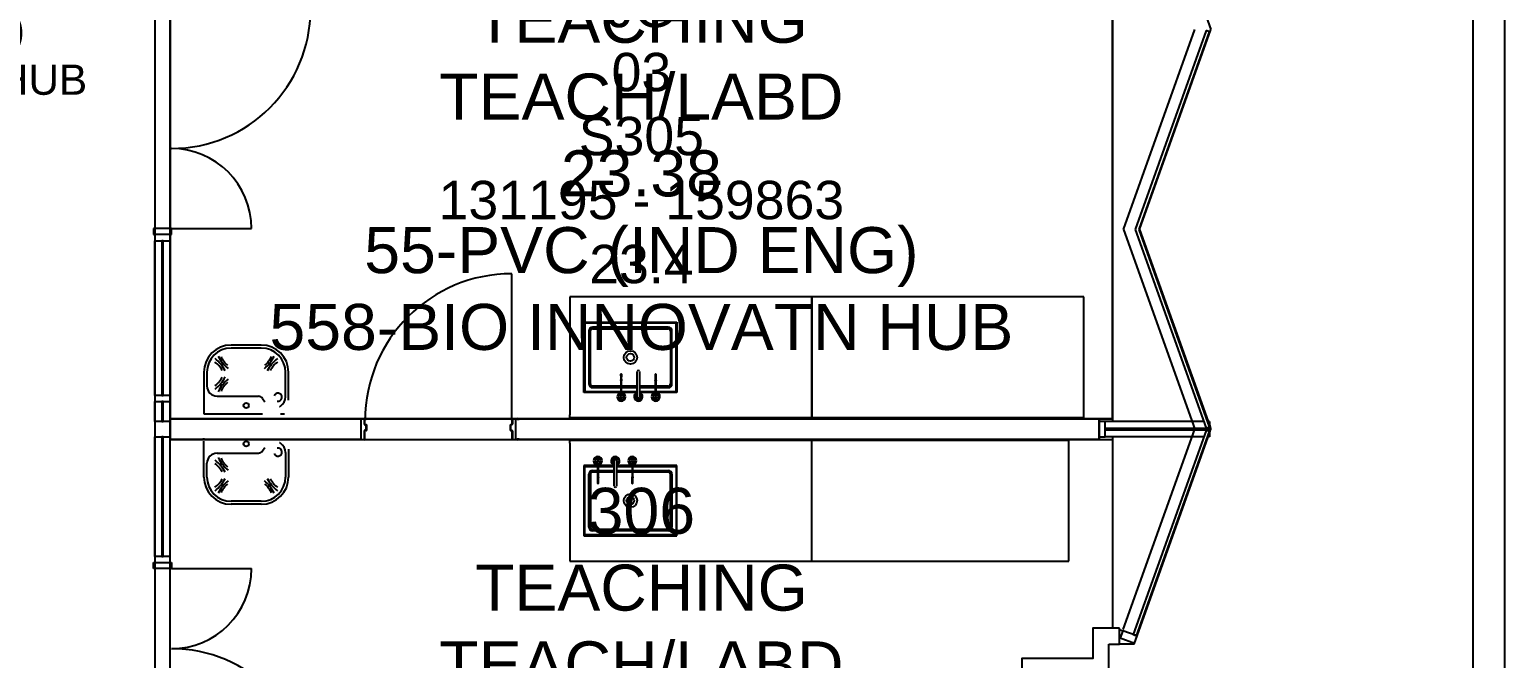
# Model space of a CAD drawing. Extents: x 15525 to 50715, y -3252 to 56414.
# Drawn here: x 40829 to 50586, y 38602 to 42765 of the extents above; entities that cross this region are included whole.
import ezdxf

# ---------------------------------------------------------------- set-up
doc = ezdxf.new("R2010")
doc.units = 0
doc.header["$MEASUREMENT"] = 0
for name, color, linetype in [('A-Door', 252, 'CONTINUOUS'), ('A-Furniture', 252, 'CONTINUOUS'), ('A-Wall__Brick', 7, 'CONTINUOUS'), ('A-Wall__Stud', 252, 'CONTINUOUS'), ('A-Window', 7, 'CONTINUOUS'), ('H-Fixtures__Sink', 252, 'CONTINUOUS'), ('RM$', 7, 'CONTINUOUS'), ('RM$TXT', 4, 'CONTINUOUS'), ('SU$', 12, 'CONTINUOUS'), ('SU$TXT', 12, 'CONTINUOUS')]:
    doc.layers.add(name, color=color, linetype=linetype)
doc.styles.add('Arial', font='arial.ttf')

msp = doc.modelspace()

# ---------------------------------------------------------------- hatches: boundary and pattern name
at = {"layer": 'A-Door'}
h = msp.add_hatch(color=256, dxfattribs=at)
h.paths.add_polyline_path([(44056.6, 40049.6), (44056.6, 40050.6), (44026.6, 40049.6)])
h.paths.add_polyline_path([(44056.6, 40188.6), (44056.6, 40189.6), (44026.6, 40188.6)])
h.paths.add_polyline_path([(44022.6, 40108.6), (44021.6, 40108.6), (44022.6, 40054.6)])
h.paths.add_polyline_path([(44010.6, 40147.6), (44009.6, 40147.6), (44010.6, 40113.6)])
h.paths.add_polyline_path([(43057.6, 40147.6), (43056.6, 40147.6), (43057.6, 40113.6)])
h.paths.add_polyline_path([(43045.6, 40184.6), (43044.6, 40184.6), (43045.6, 40152.6)])
h.paths.add_polyline_path([(43045.6, 40108.6), (43044.6, 40108.6), (43045.6, 40081.1)])
h.paths.add_polyline_path([(43040.6, 40188.6), (43040.6, 40189.6), (43027, 40188.6)])

# ---------------------------------------------------------------- linework, layer by layer
for p, q in [((41649.6, 41447.1), (41649.6, 41407.1)), ((41767.6, 41447.1), (41649.6, 41447.1)), ((41649.6, 41407.1), (41658.6, 41407.1)), ((41758.6, 41407.1), (41767.6, 41407.1)), ((41767.6, 41447.1), (42297.6, 41447.1)), ((41767.6, 41407.1), (41767.6, 41447.1)), ((44018.6, 40178.6), (44018.6, 41148.6)), ((43024, 40189.6), (43040.6, 40189.6)), ((43040.6, 40188.6), (43024, 40188.6)), ((43044.6, 40152.6), (43044.6, 40184.6)), ((43044.6, 40054.6), (43044.6, 40108.6)), ((43045.6, 40184.6), (43045.6, 40152.6)), ((43045.6, 40108.6), (43045.6, 40054.6)), ((43048.1, 40150.1), (43055.1, 40150.1)), ((43055.1, 40149.1), (43048.1, 40149.1)), ((43048.1, 40112.1), (43055.1, 40112.1)), ((43055.1, 40111.1), (43048.1, 40111.1)), ((43056.6, 40113.6), (43056.6, 40147.6)), ((43057.6, 40147.6), (43057.6, 40113.6)), ((44009.6, 40113.6), (44009.6, 40147.6)), ((44010.6, 40147.6), (44010.6, 40113.6)), ((44012.1, 40150.1), (44019.1, 40150.1)), ((44019.1, 40149.1), (44012.1, 40149.1)), ((44012.1, 40112.1), (44019.1, 40112.1)), ((44019.1, 40111.1), (44012.1, 40111.1)), ((44021.6, 40152.6), (44021.6, 40184.6)), ((44021.6, 40054.6), (44021.6, 40108.6)), ((44022.6, 40184.6), (44022.6, 40152.6)), ((44022.6, 40108.6), (44022.6, 40054.6)), ((44026.6, 40189.6), (44056.6, 40189.6)), ((44056.6, 40188.6), (44026.6, 40188.6)), ((44060.6, 40178.6), (44060.6, 40184.6)), ((44061.6, 40184.6), (44061.6, 40178.6)), ((43024, 40050.6), (43040.6, 40050.6)), ((43040.6, 40049.6), (43024, 40049.6)), ((44026.6, 40050.6), (44056.6, 40050.6)), ((44056.6, 40049.6), (44026.6, 40049.6)), ((44060.6, 40054.6), (44060.6, 40060.6)), ((44061.6, 40060.6), (44061.6, 40054.6)), ((41649.6, 39237.1), (41658.6, 39237.1)), ((41649.6, 39197.1), (41649.6, 39237.1)), ((41758.6, 39237.1), (41767.6, 39237.1)), ((41767.6, 39237.1), (41767.6, 39197.1)), ((41767.6, 39197.1), (41649.6, 39197.1)), ((41767.6, 39197.1), (42297.6, 39197.1))]:
    msp.add_line(p, q, dxfattribs=at)
at = {"layer": 'A-Door', "color": 252}
for centre, radius, start, end in [((41767.6, 42897.1), 920, 270, 0), ((41767.6, 41447.1), 530, 0, 90), ((44018.6, 40178.6), 970, 90, 180), ((41767.6, 39197.1), 530, 270, 0), ((41767.6, 37747.1), 920, 0, 90)]:
    msp.add_arc(centre, radius, start, end, dxfattribs=at)
at = {"layer": 'A-Door'}
for centre, radius, start, end in [((43040.6, 40184.6), 5, 0, 90), ((43040.6, 40184.6), 4, 0, 90), ((43048.1, 40152.6), 3.5, 180, 270), ((43048.1, 40108.6), 3.5, 90, 180), ((43048.1, 40152.6), 2.5, 180, 270), ((43048.1, 40108.6), 2.5, 90, 180), ((43055.1, 40147.6), 2.5, 0, 90), ((43055.1, 40147.6), 1.5, 0, 90), ((43055.1, 40113.6), 1.5, 270, 0), ((43055.1, 40113.6), 2.5, 270, 0), ((44012.1, 40147.6), 2.5, 90, 180), ((44012.1, 40113.6), 2.5, 180, 270), ((44012.1, 40147.6), 1.5, 90, 180), ((44012.1, 40113.6), 1.5, 180, 270), ((44019.1, 40152.6), 3.5, 270, 0), ((44019.1, 40152.6), 2.5, 270, 0), ((44019.1, 40108.6), 3.5, 0, 90), ((44019.1, 40108.6), 2.5, 0, 90), ((44026.6, 40184.6), 5, 90, 180), ((44026.6, 40184.6), 4, 90, 180), ((44056.6, 40184.6), 5, 0, 90), ((44056.6, 40184.6), 4, 0, 90), ((43040.6, 40054.6), 4, 270, 0), ((43040.6, 40054.6), 5, 270, 0), ((44026.6, 40054.6), 5, 180, 270), ((44026.6, 40054.6), 4, 180, 270), ((44056.6, 40054.6), 5, 270, 0), ((44056.6, 40054.6), 4, 270, 0)]:
    msp.add_arc(centre, radius, start, end, dxfattribs=at)
at = {"layer": 'A-Furniture'}
for p, q in [((47993.7, 43938.1), (47993.7, 40169.6)), ((44403.6, 40994.6), (44403.6, 40214.6)), ((46003.6, 40994.6), (44403.6, 40994.6)), ((46003.6, 40994.6), (46003.6, 40194.6)), ((47803.6, 40994.6), (46003.6, 40994.6)), ((46003.6, 40194.6), (46003.6, 40994.6)), ((47803.6, 40194.6), (47803.6, 40994.6)), ((44403.6, 40194.6), (44403.6, 40214.6)), ((47803.6, 40194.6), (44403.6, 40194.6)), ((44403.6, 40026.8), (44403.6, 40046.8)), ((44403.6, 40046.8), (47703.6, 40046.8)), ((44403.6, 40026.8), (44403.6, 39246.8)), ((46003.6, 39246.8), (46003.6, 40046.8)), ((47703.6, 39246.8), (47703.6, 40046.8)), ((47993.7, 40069.6), (47993.7, 38802.1)), ((44403.6, 39246.8), (46003.6, 39246.8)), ((45903.6, 39246.8), (47703.6, 39246.8))]:
    msp.add_line(p, q, dxfattribs=at)
at = {"layer": 'A-Wall__Brick'}
for p, q in [((41758.6, 40188.6), (41758.6, 40050.6)), ((43023.6, 40188.6), (41758.6, 40188.6)), ((43023.6, 40050.6), (43023.6, 40188.6)), ((44043.6, 40188.6), (44043.6, 40050.6)), ((44043.6, 40188.6), (44043.6, 40178.6)), ((47903.6, 40188.6), (44043.6, 40188.6)), ((47903.6, 40188.6), (47803.6, 40188.6)), ((47903.6, 40188.6), (47903.6, 40050.6)), ((47903.6, 40060.6), (47903.6, 40178.6)), ((43023.6, 40050.6), (41758.6, 40050.6)), ((44043.6, 40060.6), (44043.6, 40050.6)), ((47903.6, 40050.6), (44043.6, 40050.6)), ((47903.6, 40050.6), (47806, 40050.6)), ((47903.6, 40060.6), (47903.6, 40050.6)), ((48038.1, 38802.1), (47863.6, 38802.1)), ((47863.6, 38802.1), (47863.6, 38602.1)), ((48038.1, 38697.1), (48038.1, 38802.1)), ((47968.6, 38107.1), (47968.6, 38697.1)), ((47968.6, 38697.1), (48038.1, 38697.1))]:
    msp.add_line(p, q, dxfattribs=at)
at = {"layer": 'A-Wall__Stud'}
for p, q in [((50375.8, 56414.1), (50375.8, -717.9)), ((50585.8, 56414.1), (50585.8, -917.9))]:
    msp.add_line(p, q, dxfattribs=at)
at = {"layer": 'A-Window'}
for p, q in [((48158.3, 44124.1), (48643.6, 42764.6)), ((48065.3, 41442.1), (48537.4, 42764.6)), ((48612.2, 42756.9), (48142.9, 41442.1)), ((48168.3, 41442.1), (48634.8, 42748.8)), ((48171.5, 41442.1), (48643.6, 42764.6)), ((48634.8, 42748.8), (48612.2, 42756.9)), ((41658.6, 41407.1), (41658.6, 41367.1)), ((41758.6, 41407.1), (41658.6, 41407.1)), ((41758.6, 41367.1), (41758.6, 41407.1)), ((48065.3, 41442.1), (48537.4, 40119.6)), ((48142.9, 41442.1), (48612.2, 40127.4)), ((48634.8, 40135.4), (48168.3, 41442.1)), ((48171.5, 41442.1), (48625.8, 40169.6)), ((41658.6, 40342.1), (41658.6, 41367.1)), ((41658.6, 41367.1), (41758.6, 41367.1)), ((41703.6, 41367.1), (41703.6, 40342.1)), ((41713.6, 41367.1), (41703.6, 41367.1)), ((41713.6, 40342.1), (41713.6, 41367.1)), ((41758.6, 40342.1), (41758.6, 41367.1)), ((41658.6, 40169.6), (41658.6, 40302.1)), ((41703.6, 40342.1), (41713.6, 40342.1)), ((41703.6, 40302.1), (41703.6, 40169.6)), ((41713.6, 40302.1), (41703.6, 40302.1)), ((41713.6, 40169.6), (41713.6, 40302.1)), ((41758.6, 40169.6), (41758.6, 40302.1)), ((41703.6, 40169.6), (41713.6, 40169.6)), ((47943.6, 40169.6), (47903.6, 40169.6)), ((47903.6, 40169.6), (47903.6, 40069.6)), ((48597.1, 40169.6), (47943.6, 40169.6)), ((47943.6, 40069.6), (47943.6, 40169.6)), ((48643.6, 40124.6), (47943.6, 40124.6)), ((47943.6, 40124.6), (47943.6, 40114.6)), ((47943.6, 40114.6), (48643.6, 40114.6)), ((48064.1, 38793.7), (48537.4, 40119.6)), ((48612.2, 40111.9), (48129.7, 38760.4)), ((48152.4, 38752.3), (48634.8, 40103.8)), ((48612.2, 40127.4), (48634.8, 40135.4)), ((48634.8, 40103.8), (48612.2, 40111.9)), ((48633.6, 40169.6), (48622.6, 40169.6)), ((48633.6, 40169.6), (48633.6, 40164.6)), ((48633.6, 40154.6), (48633.6, 40138.7)), ((48633.6, 40147.6), (48641.8, 40124.6)), ((48633.6, 40135), (48633.6, 40124.6)), ((48633.6, 40114.6), (48633.6, 40104.2)), ((48633.6, 40091.6), (48641.8, 40114.6)), ((48643.6, 40114.6), (48643.6, 40124.6)), ((41658.6, 39277.1), (41658.6, 40069.6)), ((41703.6, 40069.6), (41703.6, 39277.1)), ((41713.6, 40069.6), (41703.6, 40069.6)), ((41713.6, 39277.1), (41713.6, 40069.6)), ((41758.6, 39277.1), (41758.6, 40069.6)), ((47903.6, 40069.6), (47943.6, 40069.6)), ((48597.1, 40069.6), (47943.6, 40069.6)), ((48155.3, 38751.7), (48625.8, 40069.6)), ((48633.6, 40069.6), (48622.6, 40069.6)), ((48633.6, 40100.6), (48633.6, 40069.6)), ((41703.6, 39277.1), (41713.6, 39277.1)), ((48038.1, 38793.1), (48061, 38785)), ((48129.7, 38760.4), (48152.4, 38752.3)), ((48135.8, 38697.1), (48038.1, 38697.1)), ((48135.8, 38697.1), (48138.4, 38704.2))]:
    msp.add_line(p, q, dxfattribs=at)
at = {"layer": 'A-Window', "extrusion": (0, 0, -1)}
for p, q in [((41658.6, 40342.1), (41658.6, 40302.1)), ((41758.6, 40342.1), (41658.6, 40342.1)), ((41658.6, 40302.1), (41758.6, 40302.1)), ((41758.6, 40302.1), (41758.6, 40342.1)), ((41658.6, 40169.6), (41658.6, 40069.6)), ((41758.6, 40169.6), (41658.6, 40169.6)), ((41758.6, 40069.6), (41758.6, 40169.6)), ((48633.6, 40164.6), (48633.6, 40154.6)), ((41658.6, 40069.6), (41758.6, 40069.6)), ((41658.6, 39277.1), (41658.6, 39237.1)), ((41758.6, 39277.1), (41658.6, 39277.1)), ((41658.6, 39237.1), (41758.6, 39237.1)), ((41758.6, 39237.1), (41758.6, 39277.1)), ((48061, 38785), (48044.2, 38737.9)), ((48044.2, 38737.9), (48138.4, 38704.2)), ((48155.2, 38751.3), (48061, 38785)), ((48138.4, 38704.2), (48155.2, 38751.3))]:
    msp.add_line(p, q, dxfattribs=at)
at = {"layer": 'H-Fixtures__Sink'}
for p, q in [((44496.1, 40827.1), (45111.1, 40827.1)), ((44496.1, 40362.1), (44496.1, 40827.1)), ((44502.1, 40821.2), (44502.1, 40368.1)), ((45105.2, 40821.2), (44502.1, 40821.2)), ((45053.6, 40794.6), (44553.6, 40794.6)), ((45105.2, 40368.1), (45105.2, 40821.2)), ((45111.1, 40827.1), (45111.1, 40362.1)), ((44528.6, 40769.6), (44528.6, 40419.6)), ((44539.4, 40419.8), (44539.4, 40769.4)), ((44553.8, 40783.8), (45053.4, 40783.8)), ((45067.8, 40769.4), (45067.8, 40419.8)), ((45078.6, 40419.6), (45078.6, 40769.6)), ((42362.1, 40676.6), (42162.1, 40676.6)), ((42362.1, 40656.6), (42162.1, 40656.6)), ((41982.1, 40496.6), (41982.1, 40221.6)), ((42002.1, 40496.6), (42002.1, 40405.6)), ((42522.1, 40333.6), (42522.1, 40496.6)), ((42542.1, 40312.1), (42542.1, 40496.6)), ((44741.8, 40405.4), (44553.8, 40405.4)), ((44741.2, 40483.8), (44739.6, 40443.5)), ((44739.6, 40443.8), (44739.6, 40442.3)), ((44739.6, 40443.8), (44739.6, 40442.3)), ((44739.6, 40442.3), (44739.6, 40440.6)), ((44739.6, 40442.3), (44739.6, 40440.6)), ((44739.6, 40440.6), (44739.6, 40355.3)), ((44744, 40441.6), (44741.2, 40441.6)), ((44743.8, 40483.9), (44741.3, 40483.9)), ((44741.4, 40481.3), (44743.7, 40481.3)), ((44847.5, 40405.4), (44743.3, 40405.4)), ((44745.6, 40443.5), (44743.8, 40483.8)), ((44745.6, 40442.3), (44745.6, 40443.8)), ((44745.6, 40442.3), (44745.6, 40443.8)), ((44745.6, 40440.6), (44745.6, 40442.3)), ((44745.6, 40440.6), (44745.6, 40442.3)), ((44745.6, 40355.3), (44745.6, 40440.6)), ((44969.7, 40405.4), (44863.7, 40405.4)), ((44969.2, 40483.8), (44967.5, 40443.5)), ((44967.5, 40443.8), (44967.5, 40442.3)), ((44967.5, 40443.8), (44967.5, 40442.3)), ((44967.5, 40442.3), (44967.5, 40440.6)), ((44967.5, 40442.3), (44967.5, 40440.6)), ((44967.5, 40440.6), (44967.5, 40352.6)), ((44971.9, 40441.6), (44969.1, 40441.6)), ((44971.7, 40483.9), (44969.2, 40483.9)), ((44969.3, 40481.3), (44971.6, 40481.3)), ((45053.4, 40405.4), (44971.2, 40405.4)), ((44973.5, 40443.5), (44971.7, 40483.8)), ((44973.5, 40442.3), (44973.5, 40443.8)), ((44973.5, 40442.3), (44973.5, 40443.8)), ((44973.5, 40440.6), (44973.5, 40442.3)), ((44973.5, 40440.6), (44973.5, 40442.3)), ((44973.5, 40352.6), (44973.5, 40440.6)), ((42069.1, 40338.6), (42342.4, 40338.6)), ((42370.3, 40322.7), (42385.3, 40301.2)), ((44740.5, 40362.1), (44496.1, 40362.1)), ((44502.1, 40368.1), (44740.6, 40368.1)), ((44553.6, 40394.6), (44847.3, 40394.6)), ((44744.5, 40368.1), (44846.7, 40368.1)), ((44846.7, 40362.1), (44744.6, 40362.1)), ((44864.7, 40394.6), (45053.6, 40394.6)), ((44865.5, 40368.1), (44968.5, 40368.1)), ((44968.4, 40362.1), (44865.5, 40362.1)), ((44972.5, 40368.1), (45105.2, 40368.1)), ((45111.1, 40362.1), (44972.5, 40362.1)), ((41982.1, 40221.6), (42370.1, 40221.6)), ((42489.2, 40221.6), (42515.1, 40221.6)), ((41982.1, 40050.6), (41982.1, 40060.6)), ((41982.1, 39802.6), (41982.1, 40040.6)), ((42069.1, 39960.6), (42342.4, 39960.6)), ((42370.3, 39976.6), (42385.3, 39998)), ((42522.1, 39965.6), (42522.1, 39802.6)), ((42542.1, 39987.1), (42542.1, 39802.6)), ((42002.1, 39802.6), (42002.1, 39893.7)), ((44587.3, 39879.3), (44496.1, 39879.3)), ((44496.1, 39879.3), (44496.1, 39414.3)), ((44502.1, 39420.2), (44502.1, 39873.4)), ((44502.1, 39873.4), (44587.3, 39873.4)), ((44528.6, 39471.8), (44528.6, 39821.8)), ((44539.4, 39821.6), (44539.4, 39472)), ((44553.6, 39846.8), (44696.1, 39846.8)), ((44587.8, 39836), (44553.8, 39836)), ((44586.3, 39891.6), (44586.3, 39803.6)), ((44696, 39836), (44590.8, 39836)), ((44591.2, 39873.4), (44694.2, 39873.4)), ((44694.2, 39879.3), (44591.3, 39879.3)), ((44592.3, 39803.6), (44592.3, 39891.6)), ((44711.5, 39846.8), (45053.6, 39846.8)), ((44815.7, 39836), (44712.4, 39836)), ((44815.2, 39879.3), (44713, 39879.3)), ((44713, 39873.4), (44815.2, 39873.4)), ((44814.2, 39888.9), (44814.2, 39803.6)), ((45053.4, 39836), (44818.7, 39836)), ((45111.1, 39879.3), (44819.2, 39879.3)), ((44819.2, 39873.4), (45105.2, 39873.4)), ((44820.2, 39803.6), (44820.2, 39888.9)), ((45067.8, 39472), (45067.8, 39821.6)), ((45078.6, 39821.8), (45078.6, 39471.8)), ((45105.2, 39873.4), (45105.2, 39420.2)), ((45111.1, 39414.3), (45111.1, 39879.3)), ((44586.2, 39800.7), (44588, 39760.5)), ((44586.3, 39803.6), (44586.3, 39801.9)), ((44586.3, 39803.6), (44586.3, 39801.9)), ((44586.3, 39801.9), (44586.3, 39800.5)), ((44586.3, 39801.9), (44586.3, 39800.5)), ((44587.8, 39802.7), (44590.6, 39802.7)), ((44588, 39760.4), (44590.6, 39760.4)), ((44590.4, 39762.9), (44588.2, 39762.9)), ((44590.6, 39760.5), (44592.3, 39800.7)), ((44592.3, 39801.9), (44592.3, 39803.6)), ((44592.3, 39801.9), (44592.3, 39803.6)), ((44592.3, 39800.5), (44592.3, 39801.9)), ((44592.3, 39800.5), (44592.3, 39801.9)), ((44814.1, 39800.7), (44815.9, 39760.5)), ((44814.2, 39803.6), (44814.2, 39801.9)), ((44814.2, 39803.6), (44814.2, 39801.9)), ((44814.2, 39801.9), (44814.2, 39800.5)), ((44814.2, 39801.9), (44814.2, 39800.5)), ((44815.8, 39802.7), (44818.6, 39802.7)), ((44815.9, 39760.4), (44818.5, 39760.4)), ((44818.3, 39762.9), (44816.1, 39762.9)), ((44818.5, 39760.5), (44820.2, 39800.7)), ((44820.2, 39801.9), (44820.2, 39803.6)), ((44820.2, 39801.9), (44820.2, 39803.6)), ((44820.2, 39800.5), (44820.2, 39801.9)), ((44820.2, 39800.5), (44820.2, 39801.9)), ((42362.1, 39642.6), (42162.1, 39642.6)), ((42362.1, 39622.6), (42162.1, 39622.6)), ((45105.2, 39420.2), (44502.1, 39420.2)), ((45053.6, 39446.8), (44553.6, 39446.8)), ((44553.8, 39457.6), (45053.4, 39457.6)), ((44496.1, 39414.3), (45111.1, 39414.3))]:
    msp.add_line(p, q, dxfattribs=at)
at = {"layer": 'H-Fixtures__Sink', "flags": 128}
for points in [[(44846.6, 40498.5), (44846.6, 40498.4), (44846.6, 40498.2), (44846.6, 40497.9), (44846.6, 40497.5), (44846.6, 40496.9), (44846.6, 40496.1), (44846.6, 40495.3), (44846.6, 40494.3), (44846.6, 40493.2), (44846.6, 40492), (44846.6, 40490.6), (44846.6, 40489.2), (44846.6, 40487.6), (44846.6, 40485.9), (44846.6, 40484.1), (44846.6, 40482.2), (44846.6, 40480.2), (44846.6, 40478), (44846.6, 40475.8), (44846.6, 40473.5), (44846.6, 40471.1), (44846.6, 40468.6), (44846.6, 40466), (44846.6, 40463.3), (44846.6, 40460.6), (44846.6, 40457.8), (44846.6, 40454.9), (44846.6, 40451.9), (44846.6, 40448.9), (44846.6, 40445.9), (44846.6, 40442.8), (44846.6, 40439.7), (44846.6, 40436.5), (44846.6, 40433.3), (44846.6, 40430), (44846.6, 40426.8), (44846.6, 40423.5), (44846.6, 40420.2), (44846.6, 40416.9), (44846.6, 40413.6), (44846.6, 40410.3), (44846.6, 40407), (44846.6, 40403.7), (44846.6, 40400.5), (44846.6, 40397.3), (44846.6, 40394.1), (44846.6, 40390.9), (44846.6, 40387.8), (44846.6, 40384.7), (44846.6, 40381.7), (44846.6, 40378.7), (44846.6, 40375.8), (44846.6, 40372.9), (44846.6, 40370.2), (44846.6, 40367.5), (44846.6, 40364.8), (44846.6, 40362.3), (44846.6, 40359.8), (44846.6, 40357.4), (44846.6, 40355.2), (44846.6, 40353), (44846.6, 40350.9), (44846.6, 40348.9), (44846.6, 40347.1), (44846.6, 40345.3), (44846.6, 40343.7), (44846.6, 40342.1), (44846.6, 40340.7), (44846.6, 40339.4), (44846.6, 40338.3), (44846.6, 40337.2), (44846.6, 40336.3), (44846.6, 40335.5), (44846.6, 40334.9), (44846.6, 40334.3), (44846.6, 40333.9), (44846.6, 40333.7), (44846.6, 40333.5), (44846.6, 40333.5)], [(44865.6, 40333.5), (44865.6, 40333.6), (44865.6, 40333.8), (44865.6, 40334.1), (44865.6, 40334.6), (44865.6, 40335.1), (44865.6, 40335.9), (44865.6, 40336.7), (44865.6, 40337.7), (44865.6, 40338.8), (44865.6, 40340), (44865.6, 40341.4), (44865.6, 40342.8), (44865.6, 40344.4), (44865.6, 40346.1), (44865.6, 40347.9), (44865.6, 40349.8), (44865.6, 40351.9), (44865.6, 40354), (44865.6, 40356.2), (44865.6, 40358.5), (44865.6, 40360.9), (44865.6, 40363.4), (44865.6, 40366), (44865.6, 40368.7), (44865.6, 40371.4), (44865.6, 40374.2), (44865.6, 40377.1), (44865.6, 40380.1), (44865.6, 40383.1), (44865.6, 40386.1), (44865.6, 40389.2), (44865.6, 40392.4), (44865.6, 40395.5), (44865.6, 40398.7), (44865.6, 40402), (44865.6, 40405.2), (44865.6, 40408.5), (44865.6, 40411.8), (44865.6, 40415.1), (44865.6, 40418.4), (44865.6, 40421.7), (44865.6, 40425), (44865.6, 40428.3), (44865.6, 40431.5), (44865.6, 40434.7), (44865.6, 40437.9), (44865.6, 40441.1), (44865.6, 40444.2), (44865.6, 40447.3), (44865.6, 40450.3), (44865.6, 40453.3), (44865.6, 40456.2), (44865.6, 40459.1), (44865.6, 40461.8), (44865.6, 40464.6), (44865.6, 40467.2), (44865.6, 40469.7), (44865.6, 40472.2), (44865.6, 40474.6), (44865.6, 40476.8), (44865.6, 40479), (44865.6, 40481.1), (44865.6, 40483.1), (44865.6, 40484.9), (44865.6, 40486.7), (44865.6, 40488.3), (44865.6, 40489.9), (44865.6, 40491.3), (44865.6, 40492.6), (44865.6, 40493.7), (44865.6, 40494.8), (44865.6, 40495.7), (44865.6, 40496.5), (44865.6, 40497.1), (44865.6, 40497.7), (44865.6, 40498.1), (44865.6, 40498.3), (44865.6, 40498.5), (44865.6, 40498.5)], [(44694.1, 39910.7), (44694.1, 39910.7), (44694.1, 39910.5), (44694.1, 39910.1), (44694.1, 39909.7), (44694.1, 39909.1), (44694.1, 39908.4), (44694.1, 39907.5), (44694.1, 39906.6), (44694.1, 39905.5), (44694.1, 39904.2), (44694.1, 39902.9), (44694.1, 39901.4), (44694.1, 39899.8), (44694.1, 39898.1), (44694.1, 39896.3), (44694.1, 39894.4), (44694.1, 39892.4), (44694.1, 39890.3), (44694.1, 39888), (44694.1, 39885.7), (44694.1, 39883.3), (44694.1, 39880.8), (44694.1, 39878.2), (44694.1, 39875.6), (44694.1, 39872.8), (44694.1, 39870), (44694.1, 39867.1), (44694.1, 39864.2), (44694.1, 39861.2), (44694.1, 39858.1), (44694.1, 39855), (44694.1, 39851.9), (44694.1, 39848.7), (44694.1, 39845.5), (44694.1, 39842.3), (44694.1, 39839), (44694.1, 39835.7), (44694.1, 39832.4), (44694.1, 39829.1), (44694.1, 39825.8), (44694.1, 39822.5), (44694.1, 39819.2), (44694.1, 39816), (44694.1, 39812.7), (44694.1, 39809.5), (44694.1, 39806.3), (44694.1, 39803.1), (44694.1, 39800), (44694.1, 39796.9), (44694.1, 39793.9), (44694.1, 39790.9), (44694.1, 39788), (44694.1, 39785.2), (44694.1, 39782.4), (44694.1, 39779.7), (44694.1, 39777.1), (44694.1, 39774.5), (44694.1, 39772.1), (44694.1, 39769.7), (44694.1, 39767.4), (44694.1, 39765.2), (44694.1, 39763.1), (44694.1, 39761.2), (44694.1, 39759.3), (44694.1, 39757.5), (44694.1, 39755.9), (44694.1, 39754.4), (44694.1, 39753), (44694.1, 39751.7), (44694.1, 39750.5), (44694.1, 39749.5), (44694.1, 39748.5), (44694.1, 39747.8), (44694.1, 39747.1), (44694.1, 39746.6), (44694.1, 39746.2), (44694.1, 39745.9), (44694.1, 39745.8), (44694.1, 39745.7)], [(44713.1, 39745.7), (44713.1, 39745.8), (44713.1, 39746), (44713.1, 39746.3), (44713.1, 39746.8), (44713.1, 39747.4), (44713.1, 39748.1), (44713.1, 39749), (44713.1, 39749.9), (44713.1, 39751), (44713.1, 39752.3), (44713.1, 39753.6), (44713.1, 39755.1), (44713.1, 39756.6), (44713.1, 39758.3), (44713.1, 39760.1), (44713.1, 39762.1), (44713.1, 39764.1), (44713.1, 39766.2), (44713.1, 39768.4), (44713.1, 39770.8), (44713.1, 39773.2), (44713.1, 39775.7), (44713.1, 39778.3), (44713.1, 39780.9), (44713.1, 39783.7), (44713.1, 39786.5), (44713.1, 39789.4), (44713.1, 39792.3), (44713.1, 39795.3), (44713.1, 39798.3), (44713.1, 39801.4), (44713.1, 39804.6), (44713.1, 39807.8), (44713.1, 39811), (44713.1, 39814.2), (44713.1, 39817.5), (44713.1, 39820.8), (44713.1, 39824), (44713.1, 39827.3), (44713.1, 39830.6), (44713.1, 39833.9), (44713.1, 39837.2), (44713.1, 39840.5), (44713.1, 39843.8), (44713.1, 39847), (44713.1, 39850.2), (44713.1, 39853.3), (44713.1, 39856.5), (44713.1, 39859.5), (44713.1, 39862.6), (44713.1, 39865.5), (44713.1, 39868.5), (44713.1, 39871.3), (44713.1, 39874.1), (44713.1, 39876.8), (44713.1, 39879.4), (44713.1, 39882), (44713.1, 39884.4), (44713.1, 39886.8), (44713.1, 39889.1), (44713.1, 39891.3), (44713.1, 39893.3), (44713.1, 39895.3), (44713.1, 39897.2), (44713.1, 39898.9), (44713.1, 39900.6), (44713.1, 39902.1), (44713.1, 39903.5), (44713.1, 39904.8), (44713.1, 39906), (44713.1, 39907), (44713.1, 39907.9), (44713.1, 39908.7), (44713.1, 39909.4), (44713.1, 39909.9), (44713.1, 39910.3), (44713.1, 39910.6), (44713.1, 39910.7), (44713.1, 39910.7)]]:
    msp.add_lwpolyline(points, dxfattribs=at)
at = {"layer": 'H-Fixtures__Sink'}
for centre, radius in [((44803.6, 40594.6), 44.2), ((44803.6, 40594.6), 25), ((42262.1, 40276.6), 17.5), ((42262.1, 40022.6), 17.5), ((44803.6, 39646.8), 44.2), ((44803.6, 39646.8), 25)]:
    msp.add_circle(centre, radius, dxfattribs=at)
for centre, radius, start, end in [((44553.6, 40769.6), 25, 90, 180), ((45053.6, 40769.6), 25, 0, 90), ((44553.8, 40769.4), 14.4, 90, 180), ((45053.4, 40769.4), 14.4, 0, 90), ((42162.1, 40496.6), 180, 90, 180), ((42162.1, 40496.6), 160, 90, 180), ((42315.2, 40722.8), 266.5, 206.62519, 229.37481), ((42222.9, 40650.6), 136.3, 201.40427, 232.18531), ((42362.1, 40496.6), 180, 0, 90), ((42362.1, 40496.6), 160, 0, 90), ((42209.1, 40722.8), 266.5, 310.62519, 333.37481), ((42301.4, 40650.6), 136.3, 307.81469, 338.59573), ((41980, 40448.7), 136.3, 25.81469, 56.59573), ((41889.7, 40378.3), 266.5, 28.62519, 51.37481), ((42634.6, 40378.3), 266.5, 128.62519, 151.37481), ((42544.3, 40448.7), 136.3, 123.40427, 154.18531), ((44856.1, 40498.5), 9.5, 165, 180), ((44856.1, 40498.5), 9.5, 90, 150), ((44856.1, 40498.5), 9.5, 30, 90), ((44856.1, 40498.5), 9.5, 345, 15), ((42069.1, 40405.6), 66.9, 180, 270), ((41980, 40522.3), 136.3, 303.40427, 334.18531), ((41889.7, 40592.7), 266.5, 308.62519, 331.37481), ((42315.2, 40248.2), 266.5, 130.62519, 153.37481), ((42222.9, 40320.4), 136.3, 127.81469, 158.59573), ((44553.6, 40419.6), 25, 180, 270), ((44553.8, 40419.8), 14.4, 180, 270), ((45053.4, 40419.8), 14.4, 270, 0), ((45053.6, 40419.6), 25, 270, 0), ((42338.9, 40300.1), 38.7, 35.66046, 84.674), ((42472.1, 40331.6), 26.5, 0, 161.26857), ((42472.1, 40331.6), 26.5, 256.65347, 0), ((42449.7, 40333.6), 72.4, 303.05458, 0), ((44743.5, 40333.5), 28, 96.17777, 180), ((44743.5, 40333.5), 28, 180, 0), ((44743.3, 40333.5), 20, 0, 180), ((44743.3, 40333.5), 20, 180, 0), ((44742.4, 40333.8), 8, 0, 180), ((44742.4, 40333.8), 8, 0, 180), ((44742.4, 40333.8), 8, 180, 0), ((44742.4, 40333.8), 8, 180, 0), ((44743.5, 40333.5), 28, 0, 87.74231), ((44856.1, 40333.5), 28, 109.56803, 180), ((44856.1, 40333.5), 28, 180, 0), ((44856.1, 40333.5), 17, 123.80537, 180), ((44856.1, 40333.5), 17, 180, 0), ((44856.1, 40333.5), 9.5, 180, 195), ((44856.1, 40333.5), 9.5, 210, 270), ((44856.1, 40333.5), 9.5, 270, 330), ((44856.1, 40333.5), 9.5, 345, 0), ((44856.1, 40333.5), 28, 0, 70.15901), ((44856.1, 40333.5), 17, 0, 56.19463), ((44971.3, 40333.5), 28, 95.86734, 180), ((44971.3, 40333.5), 28, 180, 0), ((44971.5, 40333.5), 20, 0, 180), ((44971.5, 40333.5), 20, 180, 0), ((44971, 40333.8), 8, 0, 180), ((44971, 40333.8), 8, 0, 180), ((44971, 40333.8), 8, 180, 0), ((44971, 40333.8), 8, 180, 0), ((44971.3, 40333.5), 28, 0, 87.43189), ((42449.7, 40333.6), 72.4, 297.59618, 300.21925), ((42449.7, 39965.6), 72.4, 59.78075, 62.40382), ((42449.7, 39965.6), 72.4, 0, 56.94542), ((42069.1, 39893.7), 66.9, 90, 180), ((41889.7, 39706.5), 266.5, 28.62519, 51.37481), ((42315.2, 40051.1), 266.5, 206.62519, 229.37481), ((42222.9, 39978.9), 136.3, 201.40427, 232.18531), ((42338.9, 39999.2), 38.7, 275.326, 324.33954), ((42472.1, 39967.6), 26.5, 198.73143, 0), ((42472.1, 39967.6), 26.5, 0, 103.34653), ((44588.5, 39910.7), 28, 0, 180), ((44588.5, 39910.7), 28, 180, 267.43189), ((44588.3, 39910.7), 20, 0, 180), ((44588.3, 39910.7), 20, 180, 0), ((44588.7, 39910.5), 8, 0, 180), ((44588.7, 39910.5), 8, 0, 180), ((44588.7, 39910.5), 8, 180, 0), ((44588.7, 39910.5), 8, 180, 0), ((44588.5, 39910.7), 28, 275.86734, 0), ((44703.7, 39910.7), 28, 0, 180), ((44703.7, 39910.7), 28, 180, 250.15901), ((44703.6, 39910.7), 17, 0, 180), ((44703.6, 39910.7), 17, 180, 236.19463), ((44703.6, 39910.7), 9.5, 165, 180), ((44703.6, 39910.7), 9.5, 90, 150), ((44703.6, 39910.7), 9.5, 30, 90), ((44703.6, 39910.7), 9.5, 0, 15), ((44703.7, 39910.7), 28, 289.56803, 0), ((44703.6, 39910.7), 17, 303.80537, 0), ((44816.2, 39910.7), 28, 0, 180), ((44816.2, 39910.7), 28, 180, 267.74231), ((44816.4, 39910.7), 20, 0, 180), ((44816.4, 39910.7), 20, 180, 0), ((44817.3, 39910.5), 8, 0, 180), ((44817.3, 39910.5), 8, 0, 180), ((44817.3, 39910.5), 8, 180, 0), ((44817.3, 39910.5), 8, 180, 0), ((44816.2, 39910.7), 28, 276.17777, 0), ((41980, 39777), 136.3, 25.81469, 56.59573), ((44553.6, 39821.8), 25, 90, 180), ((44553.8, 39821.6), 14.4, 90, 180), ((45053.4, 39821.6), 14.4, 0, 90), ((45053.6, 39821.8), 25, 0, 90), ((42162.1, 39802.6), 180, 180, 270), ((42162.1, 39802.6), 160, 180, 270), ((41980, 39850.5), 136.3, 303.40427, 334.18531), ((41889.7, 39921), 266.5, 308.62519, 331.37481), ((42315.2, 39576.4), 266.5, 130.62519, 153.37481), ((42222.9, 39648.6), 136.3, 127.81469, 158.59573), ((42362.1, 39802.6), 160, 270, 0), ((42362.1, 39802.6), 180, 270, 0), ((42209.1, 39576.4), 266.5, 26.62519, 49.37481), ((42301.4, 39648.6), 136.3, 21.40427, 52.18531), ((42634.6, 39921), 266.5, 208.62519, 231.37481), ((42544.3, 39850.5), 136.3, 205.81469, 236.59573), ((44703.6, 39745.7), 9.5, 165, 195), ((44703.6, 39745.7), 9.5, 210, 270), ((44703.6, 39745.7), 9.5, 270, 330), ((44703.6, 39745.7), 9.5, 345, 0), ((44553.6, 39471.8), 25, 180, 270), ((44553.8, 39472), 14.4, 180, 270), ((45053.4, 39472), 14.4, 270, 0), ((45053.6, 39471.8), 25, 270, 0)]:
    msp.add_arc(centre, radius, start, end, dxfattribs=at)
for centre, major_axis, ratio, start_param, end_param in [((44742.6, 40443.8), (3, 0), 0.707107, 2.094395, 4.712389), ((44742.6, 40443.8), (3, 0), 0.707107, 2.094395, 4.712389), ((44742.6, 40440.6), (3, 0), 0.422618, 2.094395, 4.712389), ((44742.6, 40440.6), (3, 0), 0.422618, 2.094395, 4.712389), ((44742.6, 40440.6), (3, 0), 0.422618, 2.094395, 4.712389), ((44742.6, 40443.5), (3.02, 0), 0.707107, 1.982543, 4.230739), ((44742.6, 40443.8), (3, 0), 0.707107, 4.712389, 7.330383), ((44742.6, 40443.8), (3, 0), 0.707107, 4.712389, 7.330383), ((44742.6, 40440.6), (3, 0), 0.422618, 4.712389, 7.330383), ((44742.6, 40440.6), (3, 0), 0.422618, 4.712389, 7.330383), ((44742.6, 40440.6), (-3, 0), 0.422618, 1.570796, 4.18879), ((44742.6, 40443.5), (3.02, 0), 0.707107, 0.034952, 1.15905), ((44742.6, 40443.5), (3.02, 0), 0.707107, 5.194039, 6.316246), ((44970.5, 40443.8), (3, 0), 0.707107, 2.094395, 4.712389), ((44970.5, 40443.8), (3, 0), 0.707107, 2.094395, 4.712389), ((44970.5, 40440.6), (3, 0), 0.422618, 2.094395, 4.712389), ((44970.5, 40440.6), (3, 0), 0.422618, 2.094395, 4.712389), ((44970.5, 40440.6), (3, 0), 0.422618, 2.094395, 4.712389), ((44970.5, 40443.5), (3.02, 0), 0.707107, 1.982543, 4.230739), ((44970.5, 40443.8), (3, 0), 0.707107, 4.712389, 7.330383), ((44970.5, 40443.8), (3, 0), 0.707107, 4.712389, 7.330383), ((44970.5, 40440.6), (3, 0), 0.422618, 4.712389, 7.330383), ((44970.5, 40440.6), (3, 0), 0.422618, 4.712389, 7.330383), ((44970.5, 40440.6), (-3, 0), 0.422618, 1.570796, 4.18879), ((44970.5, 40443.5), (3.02, 0), 0.707107, 0.034952, 1.15905), ((44970.5, 40443.5), (3.02, 0), 0.707107, 5.194039, 6.316246), ((44589.3, 39803.6), (-3, 0), 0.422618, 4.712389, 7.330383), ((44589.3, 39803.6), (-3, 0), 0.422618, 4.712389, 7.330383), ((44589.3, 39803.6), (3, 0), 0.422618, 1.570796, 4.18879), ((44589.3, 39800.5), (-3, 0), 0.707107, 4.712389, 7.330383), ((44589.3, 39800.5), (-3, 0), 0.707107, 4.712389, 7.330383), ((44589.2, 39800.8), (-3.02, 0), 0.707107, 5.194039, 6.316246), ((44589.2, 39800.8), (-3.02, 0), 0.707107, 0.034952, 1.15905), ((44589.3, 39803.6), (-3, 0), 0.422618, 2.094395, 4.712389), ((44589.3, 39803.6), (-3, 0), 0.422618, 2.094395, 4.712389), ((44589.3, 39803.6), (-3, 0), 0.422618, 2.094395, 4.712389), ((44589.3, 39800.5), (-3, 0), 0.707107, 2.094395, 4.712389), ((44589.3, 39800.5), (-3, 0), 0.707107, 2.094395, 4.712389), ((44589.2, 39800.8), (-3.02, 0), 0.707107, 1.982543, 4.230739), ((44817.2, 39803.6), (-3, 0), 0.422618, 4.712389, 7.330383), ((44817.2, 39803.6), (-3, 0), 0.422618, 4.712389, 7.330383), ((44817.2, 39803.6), (3, 0), 0.422618, 1.570796, 4.18879), ((44817.2, 39800.5), (-3, 0), 0.707107, 4.712389, 7.330383), ((44817.2, 39800.5), (-3, 0), 0.707107, 4.712389, 7.330383), ((44817.2, 39800.8), (-3.02, 0), 0.707107, 5.194039, 6.316246), ((44817.2, 39800.8), (-3.02, 0), 0.707107, 0.034952, 1.15905), ((44817.2, 39803.6), (-3, 0), 0.422618, 2.094395, 4.712389), ((44817.2, 39803.6), (-3, 0), 0.422618, 2.094395, 4.712389), ((44817.2, 39803.6), (-3, 0), 0.422618, 2.094395, 4.712389), ((44817.2, 39800.5), (-3, 0), 0.707107, 2.094395, 4.712389), ((44817.2, 39800.5), (-3, 0), 0.707107, 2.094395, 4.712389), ((44817.2, 39800.8), (-3.02, 0), 0.707107, 1.982543, 4.230739)]:
    msp.add_ellipse(centre, major_axis=major_axis, ratio=ratio, start_param=start_param, end_param=end_param, dxfattribs=at)
for points, knots in [([(44742.6, 40440.6), (44742, 40440.6), (44741, 40440.7), (44740, 40441.3), (44739.6, 40441.9), (44739.5, 40442.3), (44739.6, 40442.8), (44739.9, 40443.2), (44740.4, 40443.6), (44740.8, 40443.8), (44741.1, 40443.8)], [0, 0, 0, 0, 0.1666667, 0.3333333, 0.4166667, 0.5, 0.5833333, 0.6666667, 0.75, 0.8333333, 0.8333333, 0.8333333, 0.8333333]), ([(44742.6, 40440.6), (44742, 40440.6), (44741, 40440.7), (44740, 40441.3), (44739.6, 40441.9), (44739.5, 40442.3), (44739.6, 40442.8), (44739.9, 40443.2), (44740.4, 40443.6), (44740.8, 40443.8), (44741.1, 40443.8)], [0, 0, 0, 0, 0.1666667, 0.3333333, 0.4166667, 0.5, 0.5833333, 0.6666667, 0.75, 0.8333333, 0.8333333, 0.8333333, 0.8333333]), ([(44744.1, 40443.8), (44744.5, 40443.7), (44745.1, 40443.3), (44745.5, 40442.8), (44745.6, 40442.3), (44745.5, 40441.9), (44745.2, 40441.4), (44744.7, 40441.1), (44744.1, 40440.8), (44743.4, 40440.6), (44742.8, 40440.6), (44742.6, 40440.6)], [0.1666667, 0.1666667, 0.1666667, 0.1666667, 0.3333333, 0.4166667, 0.5, 0.5833333, 0.6666667, 0.75, 0.8333333, 0.9166667, 1, 1, 1, 1]), ([(44744.1, 40443.8), (44744.5, 40443.7), (44745.1, 40443.3), (44745.5, 40442.8), (44745.6, 40442.3), (44745.5, 40441.9), (44745.2, 40441.4), (44744.7, 40441.1), (44744.1, 40440.8), (44743.4, 40440.6), (44742.8, 40440.6), (44742.6, 40440.6)], [0.1666667, 0.1666667, 0.1666667, 0.1666667, 0.3333333, 0.4166667, 0.5, 0.5833333, 0.6666667, 0.75, 0.8333333, 0.9166667, 1, 1, 1, 1]), ([(44970.5, 40440.6), (44970, 40440.6), (44968.9, 40440.7), (44968, 40441.3), (44967.5, 40441.9), (44967.4, 40442.3), (44967.5, 40442.8), (44967.9, 40443.2), (44968.3, 40443.6), (44968.8, 40443.8), (44969, 40443.8)], [0, 0, 0, 0, 0.1666667, 0.3333333, 0.4166667, 0.5, 0.5833333, 0.6666667, 0.75, 0.8333333, 0.8333333, 0.8333333, 0.8333333]), ([(44970.5, 40440.6), (44970, 40440.6), (44968.9, 40440.7), (44968, 40441.3), (44967.5, 40441.9), (44967.4, 40442.3), (44967.5, 40442.8), (44967.9, 40443.2), (44968.3, 40443.6), (44968.8, 40443.8), (44969, 40443.8)], [0, 0, 0, 0, 0.1666667, 0.3333333, 0.4166667, 0.5, 0.5833333, 0.6666667, 0.75, 0.8333333, 0.8333333, 0.8333333, 0.8333333]), ([(44972, 40443.8), (44972.4, 40443.7), (44973, 40443.3), (44973.4, 40442.8), (44973.5, 40442.3), (44973.4, 40441.9), (44973.1, 40441.4), (44972.6, 40441.1), (44972, 40440.8), (44971.3, 40440.6), (44970.7, 40440.6), (44970.5, 40440.6)], [0.1666667, 0.1666667, 0.1666667, 0.1666667, 0.3333333, 0.4166667, 0.5, 0.5833333, 0.6666667, 0.75, 0.8333333, 0.9166667, 1, 1, 1, 1]), ([(44972, 40443.8), (44972.4, 40443.7), (44973, 40443.3), (44973.4, 40442.8), (44973.5, 40442.3), (44973.4, 40441.9), (44973.1, 40441.4), (44972.6, 40441.1), (44972, 40440.8), (44971.3, 40440.6), (44970.7, 40440.6), (44970.5, 40440.6)], [0.1666667, 0.1666667, 0.1666667, 0.1666667, 0.3333333, 0.4166667, 0.5, 0.5833333, 0.6666667, 0.75, 0.8333333, 0.9166667, 1, 1, 1, 1]), ([(44587.8, 39800.4), (44587.3, 39800.6), (44586.7, 39800.9), (44586.3, 39801.5), (44586.2, 39801.9), (44586.3, 39802.4), (44586.6, 39802.8), (44587.1, 39803.2), (44587.7, 39803.5), (44588.5, 39803.6), (44589, 39803.7), (44589.3, 39803.7)], [0.1666667, 0.1666667, 0.1666667, 0.1666667, 0.3333333, 0.4166667, 0.5, 0.5833333, 0.6666667, 0.75, 0.8333333, 0.9166667, 1, 1, 1, 1]), ([(44587.8, 39800.4), (44587.3, 39800.6), (44586.7, 39800.9), (44586.3, 39801.5), (44586.2, 39801.9), (44586.3, 39802.4), (44586.6, 39802.8), (44587.1, 39803.2), (44587.7, 39803.5), (44588.5, 39803.6), (44589, 39803.7), (44589.3, 39803.7)], [0.1666667, 0.1666667, 0.1666667, 0.1666667, 0.3333333, 0.4166667, 0.5, 0.5833333, 0.6666667, 0.75, 0.8333333, 0.9166667, 1, 1, 1, 1]), ([(44589.3, 39803.7), (44589.8, 39803.7), (44590.8, 39803.5), (44591.8, 39802.9), (44592.2, 39802.4), (44592.3, 39801.9), (44592.2, 39801.5), (44591.9, 39801), (44591.4, 39800.7), (44591, 39800.5), (44590.8, 39800.4)], [0, 0, 0, 0, 0.1666667, 0.3333333, 0.4166667, 0.5, 0.5833333, 0.6666667, 0.75, 0.8333333, 0.8333333, 0.8333333, 0.8333333]), ([(44589.3, 39803.7), (44589.8, 39803.7), (44590.8, 39803.5), (44591.8, 39802.9), (44592.2, 39802.4), (44592.3, 39801.9), (44592.2, 39801.5), (44591.9, 39801), (44591.4, 39800.7), (44591, 39800.5), (44590.8, 39800.4)], [0, 0, 0, 0, 0.1666667, 0.3333333, 0.4166667, 0.5, 0.5833333, 0.6666667, 0.75, 0.8333333, 0.8333333, 0.8333333, 0.8333333]), ([(44815.7, 39800.4), (44815.2, 39800.6), (44814.6, 39800.9), (44814.2, 39801.5), (44814.1, 39801.9), (44814.2, 39802.4), (44814.5, 39802.8), (44815, 39803.2), (44815.6, 39803.5), (44816.4, 39803.6), (44816.9, 39803.7), (44817.2, 39803.7)], [0.1666667, 0.1666667, 0.1666667, 0.1666667, 0.3333333, 0.4166667, 0.5, 0.5833333, 0.6666667, 0.75, 0.8333333, 0.9166667, 1, 1, 1, 1]), ([(44815.7, 39800.4), (44815.2, 39800.6), (44814.6, 39800.9), (44814.2, 39801.5), (44814.1, 39801.9), (44814.2, 39802.4), (44814.5, 39802.8), (44815, 39803.2), (44815.6, 39803.5), (44816.4, 39803.6), (44816.9, 39803.7), (44817.2, 39803.7)], [0.1666667, 0.1666667, 0.1666667, 0.1666667, 0.3333333, 0.4166667, 0.5, 0.5833333, 0.6666667, 0.75, 0.8333333, 0.9166667, 1, 1, 1, 1]), ([(44817.2, 39803.7), (44817.7, 39803.7), (44818.7, 39803.5), (44819.7, 39802.9), (44820.1, 39802.4), (44820.2, 39801.9), (44820.1, 39801.5), (44819.8, 39801), (44819.3, 39800.7), (44818.9, 39800.5), (44818.7, 39800.4)], [0, 0, 0, 0, 0.1666667, 0.3333333, 0.4166667, 0.5, 0.5833333, 0.6666667, 0.75, 0.8333333, 0.8333333, 0.8333333, 0.8333333]), ([(44817.2, 39803.7), (44817.7, 39803.7), (44818.7, 39803.5), (44819.7, 39802.9), (44820.1, 39802.4), (44820.2, 39801.9), (44820.1, 39801.5), (44819.8, 39801), (44819.3, 39800.7), (44818.9, 39800.5), (44818.7, 39800.4)], [0, 0, 0, 0, 0.1666667, 0.3333333, 0.4166667, 0.5, 0.5833333, 0.6666667, 0.75, 0.8333333, 0.8333333, 0.8333333, 0.8333333])]:
    msp.add_open_spline(points, degree=3, knots=knots, dxfattribs=at)
for points in [[(44741.4, 40471.6), (44741.4, 40472.1), (44741.3, 40473.5), (44741.2, 40475.9), (44741.2, 40478.5), (44741.3, 40480.9), (44741.3, 40482.8), (44741.2, 40483.8), (44741.3, 40484), (44741.3, 40483.1), (44741.4, 40482), (44741.4, 40481.3)], [(44741.2, 40441.6), (44741.4, 40446.6), (44741.7, 40456.6), (44741.6, 40466.6), (44741.4, 40471.6)], [(44741.4, 40481.3), (44741.5, 40478.1), (44741.6, 40474.8), (44741.6, 40471.6)], [(44743.5, 40471.6), (44743.5, 40474.8), (44743.6, 40478.1), (44743.7, 40481.3)], [(44743.7, 40471.6), (44743.5, 40466.6), (44743.4, 40456.6), (44743.7, 40446.6), (44744, 40441.6)], [(44743.6, 40451.1), (44743.5, 40453.6), (44743.5, 40456.1), (44743.5, 40458.6)], [(44743.7, 40481.3), (44743.7, 40482), (44743.7, 40483.1), (44743.8, 40484), (44743.8, 40483.8), (44743.8, 40482.8), (44743.8, 40480.9), (44743.8, 40478.5), (44743.8, 40475.9), (44743.7, 40473.5), (44743.7, 40472.1), (44743.7, 40471.6)], [(44969.3, 40471.6), (44969.3, 40472.1), (44969.2, 40473.5), (44969.2, 40475.9), (44969.1, 40478.5), (44969.2, 40480.9), (44969.2, 40482.8), (44969.1, 40483.8), (44969.2, 40484), (44969.3, 40483.1), (44969.3, 40482), (44969.3, 40481.3)], [(44969.1, 40441.6), (44969.3, 40446.6), (44969.6, 40456.6), (44969.5, 40466.6), (44969.3, 40471.6)], [(44969.3, 40481.3), (44969.4, 40478.1), (44969.5, 40474.8), (44969.5, 40471.6)], [(44971.4, 40471.6), (44971.4, 40474.8), (44971.5, 40478.1), (44971.6, 40481.3)], [(44971.6, 40471.6), (44971.4, 40466.6), (44971.3, 40456.6), (44971.6, 40446.6), (44971.9, 40441.6)], [(44971.5, 40451.1), (44971.5, 40453.6), (44971.4, 40456.1), (44971.4, 40458.6)], [(44971.6, 40481.3), (44971.6, 40482), (44971.6, 40483.1), (44971.7, 40484), (44971.7, 40483.8), (44971.7, 40482.8), (44971.7, 40480.9), (44971.7, 40478.5), (44971.7, 40475.9), (44971.6, 40473.5), (44971.6, 40472.1), (44971.6, 40471.6)], [(44588.1, 39772.7), (44588.3, 39777.7), (44588.4, 39787.7), (44588.1, 39797.7), (44587.8, 39802.7)], [(44588.2, 39762.9), (44588.1, 39762.3), (44588.1, 39761.1), (44588, 39760.3), (44588, 39760.4), (44588, 39761.4), (44588, 39763.3), (44588, 39765.7), (44588, 39768.3), (44588.1, 39770.8), (44588.1, 39772.1), (44588.1, 39772.7)], [(44588.2, 39793.2), (44588.3, 39790.7), (44588.3, 39788.2), (44588.4, 39785.7)], [(44588.4, 39772.7), (44588.3, 39769.4), (44588.3, 39766.2), (44588.2, 39762.9)], [(44590.6, 39802.7), (44590.4, 39797.7), (44590.1, 39787.7), (44590.3, 39777.7), (44590.4, 39772.7)], [(44590.4, 39762.9), (44590.3, 39766.2), (44590.2, 39769.4), (44590.2, 39772.7)], [(44590.4, 39772.7), (44590.5, 39772.1), (44590.5, 39770.8), (44590.6, 39768.3), (44590.6, 39765.7), (44590.6, 39763.3), (44590.6, 39761.4), (44590.6, 39760.4), (44590.6, 39760.3), (44590.5, 39761.1), (44590.4, 39762.3), (44590.4, 39762.9)], [(44816.1, 39772.7), (44816.2, 39777.7), (44816.3, 39787.7), (44816, 39797.7), (44815.8, 39802.7)], [(44816.1, 39762.9), (44816, 39762.3), (44816, 39761.1), (44815.9, 39760.3), (44815.9, 39760.4), (44815.9, 39761.4), (44815.9, 39763.3), (44815.9, 39765.7), (44815.9, 39768.3), (44816, 39770.8), (44816, 39772.1), (44816.1, 39772.7)], [(44816.1, 39793.2), (44816.2, 39790.7), (44816.2, 39788.2), (44816.3, 39785.7)], [(44816.3, 39772.7), (44816.2, 39769.4), (44816.2, 39766.2), (44816.1, 39762.9)], [(44818.6, 39802.7), (44818.3, 39797.7), (44818, 39787.7), (44818.2, 39777.7), (44818.3, 39772.7)], [(44818.3, 39762.9), (44818.2, 39766.2), (44818.2, 39769.4), (44818.1, 39772.7)], [(44818.3, 39772.7), (44818.4, 39772.1), (44818.4, 39770.8), (44818.5, 39768.3), (44818.5, 39765.7), (44818.5, 39763.3), (44818.5, 39761.4), (44818.5, 39760.4), (44818.5, 39760.3), (44818.4, 39761.1), (44818.4, 39762.3), (44818.3, 39762.9)]]:
    msp.add_open_spline(points, degree=3, dxfattribs=at)
at = {"layer": 'RM$', "flags": 128}
for points in [[(30712.6, 43685.1), (33110.6, 43685.1), (33110.6, 43323.1), (38282.1, 43323.6), (38282.1, 43313.6), (39802.1, 43313.6), (39802.1, 44780.5), (40263, 44780.5), (40263, 44870.5), (40263, 44880.5), (39802.1, 44880.5), (39802.1, 45834.1), (40150, 45834.1), (40150, 47477.1), (41658.6, 47472.1), (41658.6, 36560.8), (39806.6, 36560.8), (39806.6, 41501.1), (30703.6, 41501.1)], [(41758.6, 40050.6), (47993.7, 40050.6), (47993.7, 38802.1), (47863.6, 38802.1), (47863.6, 38602.1), (47393.6, 38602.1), (47393.6, 38202.1), (47863.6, 38202.1), (47863.6, 38002.1), (47993.7, 38002.1), (47993.7, 36560.8), (41758.6, 36560.8)]]:
    msp.add_lwpolyline(points, close=True, dxfattribs=at)
at = {"layer": 'RM$'}
msp.add_lwpolyline([(41758.6, 43938.1), (47993.7, 43938.1), (47993.7, 40188.6), (41758.6, 40188.6)], close=True, dxfattribs=at)
at = {"layer": 'SU$', "flags": 128}
msp.add_lwpolyline([(47993.7, 43938.1), (41758.6, 43938.1), (41758.6, 40188.6), (47993.7, 40188.6)], close=True, dxfattribs=at)

# ---------------------------------------------------------------- texts
at = {"layer": 'RM$TXT', "attachment_point": 8, "style": 'Arial'}
for s, insert, char_height in [('352C^M^JSERV/BUILD^M^JSERVBUI/RI^M^J.17^M^J55-PVC (IND ENG)^M^J558-BIO INNOVATN HUB^M^J', (39595.6, 42329.7), 200), ('305^M^JTEACHING^M^JTEACH/LABD^M^J23.38^M^J55-PVC (IND ENG)^M^J558-BIO INNOVATN HUB^M^J', (44876.2, 40639.7), 304.8), ('306^M^JTEACHING^M^JTEACH/LABD^M^J21.47^M^J55-PVC (IND ENG)^M^J558-BIO INNOVATN HUB^M^J', (44876.2, 36882.1), 304.8)]:
    msp.add_mtext(s, dxfattribs=dict(at, insert=insert, char_height=char_height))
at = {"layer": 'SU$TXT', "insert": (44876.2, 41082.1), "char_height": 254, "attachment_point": 8, "style": 'Arial'}
msp.add_mtext('JG^M^J03^M^JS305^M^J131195 - 159863^M^J23.4^M^J', dxfattribs=at)

doc.saveas('drawing.dxf')
